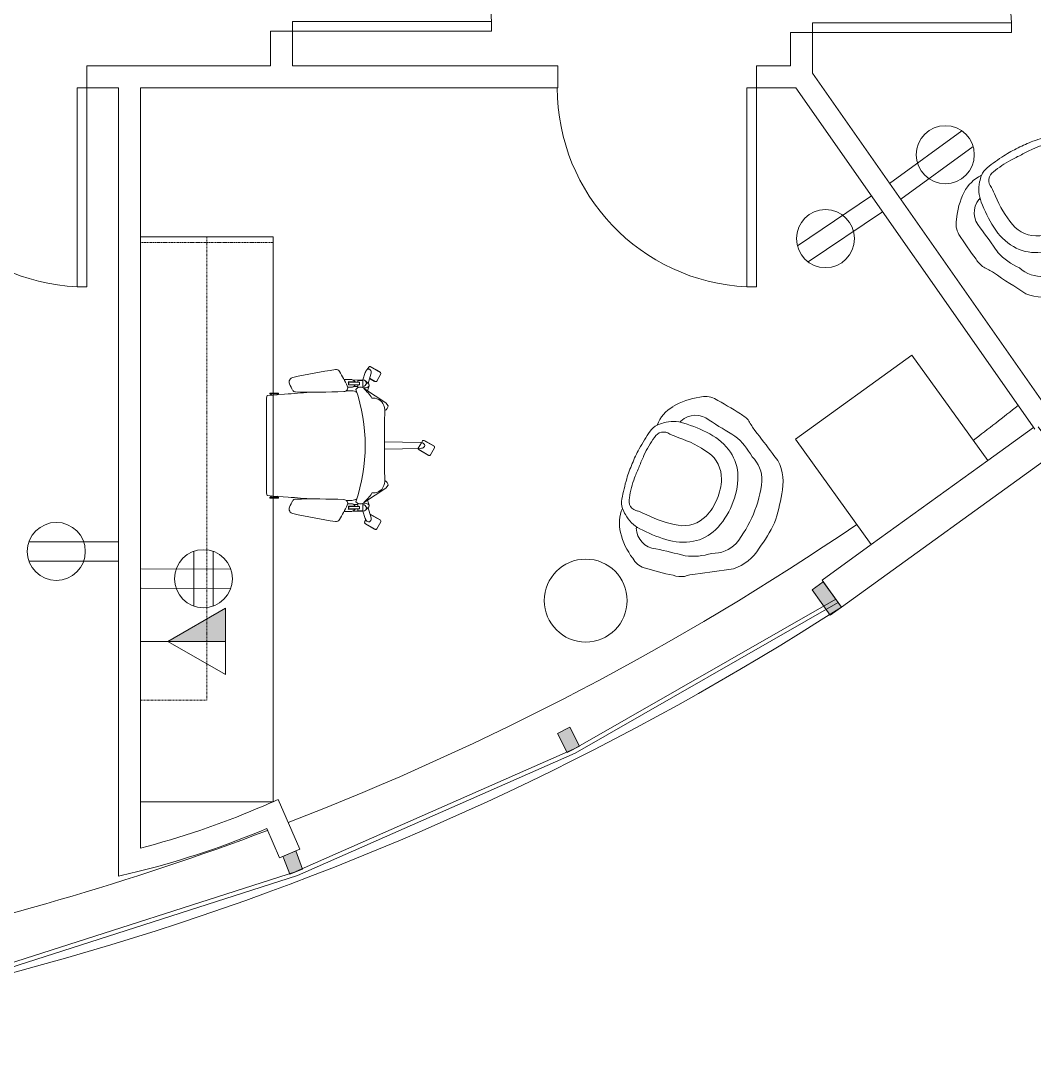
# Model space of a CAD drawing. Header units: inches. Extents: x 1 to 3107, y -595 to 378.
# Drawn here: x 1876 to 2059.5, y -594.2 to -405 of the extents above; entities that cross this region are included whole.
import ezdxf

# ---------------------------------------------------------------- set-up
doc = ezdxf.new("R2010")
doc.units = ezdxf.units.IN
doc.header["$MEASUREMENT"] = 0
doc.linetypes.add('Demolished 3_16_', pattern=[0.28125, 0.1875, -0.09375])
doc.linetypes.add('Overhead', pattern=[0.15625, 0.09375, -0.0625])
for name, color, linetype, lineweight in [('A-ANNO-NOTE', 131, 'Continuous', 20), ('A-DETL-DEMO', 6, 'Demolished 3_16_', 9), ('A-DOOR', 31, 'Continuous', 13), ('A-EXIST-GLAZ', 250, 'Continuous', 9), ('A-WALL', 113, 'Continuous', 50), ('EXTWINDOWS', 250, 'Continuous', 9), ('I-FURN', 30, 'Continuous', 13), ('new block- skin dc_dwg', 8, 'Continuous', 9), ('Q-CASE', 31, 'Continuous', 13), ('S-EXIST-COLS', 250, 'Continuous', 9)]:
    doc.layers.add(name, color=color, linetype=linetype, lineweight=lineweight)

# ---------------------------------------------------------------- blocks, each defined once
blk = doc.blocks.new('new block- skin dc_dwg-1925045-New Construction - Tel_Data_Elec Plan')
at = {"layer": 'EXTWINDOWS'}
for points in [[(2558.28, 837.25), (2554.99, 841.81), (2557.02, 843.27), (2560.31, 838.71)], [(2510.64, 812.39), (2512.87, 813.52), (2511.11, 816.98), (2508.88, 815.84)], [(2460.4, 790.4), (2462.73, 791.29), (2461.48, 794.58), (2459.18, 793.58), (2459.28, 793.31)]]:
    blk.add_hatch(color=256, dxfattribs=at).paths.add_polyline_path(points, flags=0)
at = {"layer": 'A-EXIST-GLAZ'}
for p, q in [((2511.72, 812.94), (2559.28, 840.13)), ((2461.53, 790.83), (2511.79, 812.97)), ((2409.3, 774.09), (2461.6, 790.86))]:
    blk.add_line(p, q, dxfattribs=at)
at = {"layer": 'A-EXIST-GLAZ', "flags": 128}
blk.add_lwpolyline([(2301.18, 756.64), (2355.77, 762.17), (2409.53, 773.38), (2461.83, 790.15), (2512.09, 812.28), (2559.72, 839.52)], dxfattribs=at)
at = {"layer": 'A-WALL', "color": 250, "lineweight": 9}
blk.add_line((2595.1, 871.2), (2586.81, 865.22), dxfattribs=at)
at = {"layer": 'A-WALL', "color": 250, "lineweight": 9, "flags": 128}
blk.add_lwpolyline([(2565.72, 850.01), (2556.8, 843.58), (2560.31, 838.71), (2599.24, 866.79), (2595.96, 871.34)], dxfattribs=at)
at = {"layer": 'A-WALL', "color": 250, "lineweight": 9}
for centre, radius, start, end in [((2273.69, 1275.15), 511.34, 307.3875, 308.5418), ((2276.81, 1274.76), 509.19, 291.1014, 304.2089), ((2275.59, 1281.11), 526.1, 272.7872, 302.7642), ((2275.59, 1281.11), 526.1, 272.7872, 302.7642), ((2276.81, 1274.76), 509.19, 272.7425, 290.6507)]:
    blk.add_arc(centre, radius, start, end, dxfattribs=at)
at = {"layer": 'EXTWINDOWS'}
for p, q in [((2554.99, 841.81), (2557.02, 843.27)), ((2557.02, 843.27), (2560.31, 838.71)), ((2558.28, 837.25), (2554.99, 841.81)), ((2560.31, 838.71), (2558.28, 837.25)), ((2511.11, 816.98), (2508.88, 815.84)), ((2508.88, 815.84), (2510.64, 812.39)), ((2512.87, 813.52), (2511.11, 816.98)), ((2510.64, 812.39), (2512.87, 813.52)), ((2461.48, 794.58), (2459.18, 793.58)), ((2462.73, 791.29), (2461.48, 794.58)), ((2459.18, 793.58), (2459.28, 793.31)), ((2459.28, 793.31), (2460.4, 790.4)), ((2460.4, 790.4), (2462.73, 791.29))]:
    blk.add_line(p, q, dxfattribs=at)
at = {"layer": 'S-EXIST-COLS', "flags": 128}
blk.add_lwpolyline([(2551.97, 869.08), (2565.72, 850.01), (2586.81, 865.22), (2573.05, 884.29)], close=True, dxfattribs=at)
blk = doc.blocks.new('Upper Cabinet - Standard Upper Cabinet-2120521-New Construction - Tel_Data_Elec Plan')
at = {"layer": 'Q-CASE'}
blk.add_line((36.57, 0), (-47.26, 0), dxfattribs=at)
at = {"layer": 'Q-CASE', "linetype": 'Overhead', "lineweight": 9}
for p, q in [((-47.26, 0), (-47.26, -12)), ((36.57, -12), (36.57, 0)), ((-47.26, -12), (36.57, -12))]:
    blk.add_line(p, q, dxfattribs=at)
blk = doc.blocks.new('Counter Top _No Backsplash_ - Standard Counter Top-2106647-New Construction - Tel_Data_Elec Plan')
at = {"layer": 'Q-CASE'}
for p, q in [((-28.84, 0), (-47.26, 0)), ((54.99, 0), (-28.84, 0)), ((-47.26, 0), (-47.26, -23.96)), ((54.99, 0), (54.99, -12)), ((54.99, -12), (54.99, -24)), ((-47.25, -24), (54.99, -24))]:
    blk.add_line(p, q, dxfattribs=at)
blk = doc.blocks.new('Chairs - Task Chair-V19-New Construction - Tel_Data_Elec Plan')
at = {"layer": 'I-FURN', "lineweight": 9}
for p, q in [((0.14, 12.46), (-0.91, 10.63)), ((0.06, 12.4), (-0.9, 10.73)), ((0.1, 12.38), (0.06, 12.4)), ((1.71, 11.79), (0.42, 12.53)), ((0.72, 9.68), (1.78, 11.52)), ((0.8, 9.74), (1.77, 11.41)), ((1.77, 11.41), (1.73, 11.43)), ((-0.9, 10.73), (-0.87, 10.71)), ((-0.84, 10.35), (-0.51, 10.16)), ((-0.66, 3.46), (-0.52, 10)), ((-0.51, 10.16), (0.45, 9.61)), ((0.66, 3.46), (0.52, 10)), ((0.77, 9.76), (0.8, 9.74)), ((-7.71, 3.75), (-7.19, 4.17)), ((7.71, 3.75), (7.19, 4.17)), ((-13.23, 2.75), (-14.29, 0.91)), ((-13.31, 2.68), (-14.27, 1.01)), ((-13.27, 2.66), (-13.31, 2.68)), ((-11.66, 2.08), (-12.95, 2.82)), ((-10.26, -0.13), (-7.71, 3.75)), ((10.26, -0.13), (7.71, 3.75)), ((13.52, 2.75), (12.46, 0.91)), ((13.43, 2.68), (12.47, 1.01)), ((13.47, 2.66), (13.43, 2.68)), ((15.08, 2.08), (13.79, 2.82)), ((-14.27, 1.01), (-14.24, 0.99)), ((-14.21, 0.64), (-13.75, 0.37)), ((-11.87, -0.46), (-13.23, 0.01)), ((-11.25, 0.5), (-12.91, 1)), ((-12.18, 0.78), (-11.59, 1.8)), ((-12.14, 0.77), (-11.6, 1.7)), ((-11.1, 0.66), (-11.7, 0.04)), ((-11.6, 1.7), (-11.64, 1.72)), ((-9.9, 0.41), (-10.82, 0.7)), ((9.9, 0.41), (10.82, 0.7)), ((11.1, 0.66), (11.7, 0.04)), ((11.25, 0.5), (12.91, 1)), ((11.87, -0.46), (13.23, 0.01)), ((12.47, 1.01), (12.5, 0.99)), ((13.45, 0.11), (13.82, -0.11)), ((14.09, -0.03), (15.15, 1.8)), ((14.14, 0.05), (14.18, 0.03)), ((14.18, 0.03), (15.14, 1.7)), ((15.14, 1.7), (15.11, 1.72)), ((-11.85, -2.19), (-11.87, -0.38)), ((-11.79, -0.41), (-11.8, -1.34)), ((-11.8, -1.34), (-11.46, -1.34)), ((-10.5, -0.41), (-11.79, -0.41)), ((-11.51, -1.83), (-11.5, -3.09)), ((-11.46, -1.07), (-11.46, -3.04)), ((-11.01, -1.07), (-11.46, -1.07)), ((-11.01, -3.01), (-11.01, -1.07)), ((-11.01, -1.35), (-10.47, -1.36)), ((-10.98, -1.81), (-11, -3.05)), ((-10.67, -2.11), (-10.69, -1.35)), ((-10.28, -0.18), (-10.26, -0.13)), ((10.28, -0.18), (10.26, -0.13)), ((11.01, -1.35), (10.47, -1.36)), ((10.5, -0.41), (11.79, -0.41)), ((10.67, -2.11), (10.69, -1.35)), ((10.98, -1.81), (11, -3.05)), ((11.01, -1.07), (11.46, -1.07)), ((11.01, -3.01), (11.01, -1.07)), ((11.46, -1.07), (11.46, -3.04)), ((11.8, -1.34), (11.46, -1.34)), ((11.51, -1.83), (11.5, -3.09)), ((11.79, -0.41), (11.8, -1.34)), ((11.85, -2.19), (11.87, -0.38)), ((-11.94, -2.68), (-11.93, -3.82)), ((-10.57, -2.34), (-10.55, -2.67)), ((-10.55, -2.67), (-10.56, -3.18)), ((-9.92, -2.44), (-9.93, -3.44)), ((9.92, -2.44), (9.93, -3.44)), ((10.57, -2.34), (10.55, -2.67)), ((10.55, -2.67), (10.56, -3.18)), ((11.94, -2.68), (11.93, -3.82)), ((-9.14, -16.7), (-9.34, -13.95)), ((9.34, -13.95), (9.14, -16.7)), ((-9.5, -15.71), (-9.34, -15.71)), ((-9.5, -16.7), (-9.5, -15.71)), ((-9.5, -17.28), (-9.5, -16.7)), ((-9.34, -15.71), (-9.34, -16.7)), ((-9.34, -16.7), (-9.34, -17.28)), ((-9.07, -17.74), (-9.14, -16.7)), ((9.14, -16.7), (9.07, -17.74)), ((9.34, -15.71), (9.34, -16.7)), ((9.5, -15.71), (9.34, -15.71)), ((9.34, -16.7), (9.34, -17.28)), ((9.5, -16.7), (9.5, -15.71)), ((9.5, -17.28), (9.5, -16.7)), ((-9.34, -17.28), (-9.5, -17.28)), ((-8.61, -17.87), (-9.07, -17.74)), ((8.61, -17.87), (-8.61, -17.87)), ((9.07, -17.74), (8.61, -17.87)), ((9.34, -17.28), (9.5, -17.28))]:
    blk.add_line(p, q, dxfattribs=at)
for centre, radius, start, end in [((0.32, 12.36), 0.2, 59.8643, 150), ((1.61, 11.62), 0.2, 330, 60), ((-0.74, 10.53), 0.2, 150, 240.1357), ((1.01, 9.97), 1.53, 164.4505, 178.7927), ((0.1, 10.22), 0.583, 134.254, 164.4505), ((0, 10.32), 0.445, 45.7229, 134.2771), ((-0.1, 10.22), 0.583, 15.5495, 45.746), ((0.55, 9.78), 0.2, 240.1393, 264.765), ((-1.01, 9.97), 1.53, 1.2073, 15.5495), ((0.55, 9.78), 0.2, 264.765, 330.1534), ((-7.35, 3.06), 1.12, 25.6219, 82.0752), ((7.35, 3.06), 1.12, 97.9248, 154.3781), ((-13.05, 2.65), 0.2, 60, 150), ((-11.76, 1.9), 0.2, 330, 60.1121), ((-6.32, 1.36), 2.29, 134.5977, 169.3918), ((-6.2, 0.69), 2.87, 95.705, 127.0086), ((0, 248.58), 245.12, 268.4848, 271.5152), ((6.2, 0.69), 2.87, 52.9914, 84.295), ((6.32, 1.36), 2.29, 10.6082, 45.4023), ((13.69, 2.65), 0.2, 60, 150), ((14.98, 1.9), 0.2, 330, 60.168), ((-14.11, 0.81), 0.2, 149.7906, 240), ((-13.37, 0.61), 0.445, 117.8208, 206.0638), ((-13.25, 0.67), 0.583, 206.0911, 236.5503), ((-13.31, 0.49), 0.583, 87.4248, 117.8208), ((-12.73, 1.46), 1.53, 236.4886, 250.7927), ((-13.35, -0.46), 1.53, 73.2073, 87.502), ((-11.28, -0.37), 0.593, 84.0219, 180.9117), ((-11.36, -0.43), 0.657, 1.3207, 77.9642), ((-10.91, 0.39), 0.323, 29.6621, 124.4716), ((-11.38, 0), 0.922, 9.6607, 36.4682), ((-11.69, -0.08), 1.25, 346.3769, 10.9189), ((-13.77, 4.39), 5.75, 305.3709, 317.4948), ((0, -31.42), 31.42, 71.1164, 108.8836), ((-5.74, -3.53), 5.54, 121.0187, 133.18), ((-23.82, 2.16), 15.26, 356.4473, 358.5687), ((23.82, 2.16), 15.26, 181.4313, 183.5527), ((5.74, -3.53), 5.54, 46.82, 58.9813), ((13.77, 4.39), 5.75, 222.5052, 234.6291), ((11.69, -0.08), 1.25, 169.0811, 193.6231), ((11.38, 0), 0.922, 143.5318, 170.3393), ((10.91, 0.39), 0.323, 55.5284, 150.3379), ((11.36, -0.43), 0.657, 102.0358, 178.6793), ((11.28, -0.37), 0.593, 359.0883, 95.9781), ((12.63, 0.81), 0.2, 150.1295, 164.8673), ((13.35, -0.46), 1.53, 92.498, 106.7927), ((12.73, 1.46), 1.53, 289.2073, 303.5876), ((13.31, 0.49), 0.583, 62.1792, 92.5752), ((13.25, 0.67), 0.583, 303.6493, 333.9089), ((13.37, 0.61), 0.445, 333.9362, 62.1792), ((-11.06, -2.6), 0.887, 120.1857, 184.8367), ((-11.49, -2.63), 0.971, 17.6225, 57.9495), ((-9.55, -0.85), 1.04, 148.1398, 233.8639), ((-8.09, -2.53), 1.84, 146.599, 177.2887), ((8.09, -2.53), 1.84, 2.7113, 33.401), ((9.55, -0.85), 1.04, 306.1361, 31.8602), ((11.49, -2.63), 0.971, 122.0505, 162.3775), ((11.06, -2.6), 0.887, 355.1633, 59.8143), ((13.92, 0.07), 0.2, 240.112, 330), ((1.3, -28.7), 28.17, 115.3981, 121.4503), ((-11.2, -3.54), 0.533, 66.9672, 123.7509), ((-11.2, -3.47), 0.5, 67.0573, 121.4674), ((-10.48, -3.89), 0.711, 2.0473, 115.4842), ((10.48, -3.89), 0.711, 64.5158, 177.9527), ((-1.3, -28.7), 28.17, 58.5433, 64.6019), ((11.2, -3.54), 0.533, 56.2491, 113.0328), ((11.2, -3.47), 0.5, 58.5326, 112.9427), ((-13.01, -5.3), 0.749, 121.3338, 189.0231), ((160.08, 23.12), 176.17, 189.3216, 191.8593), ((-165.25, -9.42), 155.58, 358.8191, 2.0473), ((165.25, -9.42), 155.58, 177.9527, 181.1809), ((-160.08, 23.12), 176.17, 348.1379, 350.6784), ((13.01, -5.3), 0.749, 350.9769, 58.4268), ((255.74, 8.01), 265.99, 183.7702, 184.7367), ((-255.74, 8.01), 265.99, 355.2633, 356.2298), ((-11.48, -12.92), 0.859, 191.5789, 292.8427), ((-15.08, -4.35), 10.15, 292.7913, 299.9233), ((-10.32, -12.61), 0.615, 299.9233, 358.8191), ((10.32, -12.61), 0.615, 181.1809, 240.0767), ((15.08, -4.35), 10.15, 240.0767, 247.2087), ((11.48, -12.92), 0.859, 247.1573, 347.8576), ((-8.78, -15.53), 0.589, 197.5488, 225.5119), ((-8.78, -17.46), 0.589, 125.1062, 162.4512), ((8.78, -17.46), 0.589, 17.5488, 54.8938), ((8.78, -15.53), 0.589, 314.4881, 342.4512)]:
    blk.add_arc(centre, radius, start, end, dxfattribs=at)
blk = doc.blocks.new('Steelcase Coalesse - SW_1 - Seating - Collaborative Lounge Swivel Return - Lowback - Lowback-1942998-New Construction - Tel_Data_Elec Plan')
at = {"layer": 'I-FURN', "lineweight": 9}
for p, q in [((-10.5, 5.17), (-10.29, 5.08)), ((10.5, 5.17), (10.29, 5.08))]:
    blk.add_line(p, q, dxfattribs=at)
for centre, radius, start, end in [((-4, 18.44), 8.75, 98.694, 139.306), ((1.72, -1.17), 29.13, 93.3894, 103.9985), ((-1.72, -1.17), 29.13, 76.0015, 86.6106), ((4, 18.44), 8.75, 41.7765, 81.306), ((232.79, -121.75), 283.77, 149.387, 150.447), ((-120.16, 85.74), 125.65, 329.917, 330.6468), ((-4.08, 17.52), 5.75, 110.649, 159.351), ((-0.09, 2.25), 21.51, 89.7536, 106.2464), ((0.09, 2.25), 21.51, 73.7536, 90.2464), ((4.08, 17.52), 5.75, 20.649, 69.351), ((-232.79, -121.75), 283.77, 29.553, 30.969), ((0, 11.76), 12.26, 140.5597, 163.4403), ((-0.22, 6.58), 12.96, 89.0275, 112.9725), ((0.22, 6.58), 12.96, 67.0275, 90.9725), ((0, 11.76), 12.26, 16.5597, 39.4403), ((-23.38, 23.5), 10.71, 319.553, 330.447), ((-2.28, 11.44), 7.68, 112.9725, 147.0275), ((2.28, 11.44), 7.68, 32.9725, 67.0275), ((23.38, 23.5), 10.71, 209.553, 220.447), ((-11.2, 14.26), 4.63, 150.393, 175.607), ((-136.59, 32.26), 126, 349.757, 352.243), ((-0.04, 9.99), 10.35, 147.0275, 174.9725), ((-1.56, 10.66), 5.71, 111.1463, 166.8537), ((-0.19, 7.13), 9.51, 88.8537, 111.1463), ((0.19, 7.13), 9.51, 68.8537, 91.1463), ((1.56, 10.66), 5.71, 13.1463, 68.8537), ((0.04, 9.99), 10.35, 5.0275, 32.9725), ((136.59, 32.26), 126, 187.757, 190.243), ((11.2, 14.26), 4.63, 4.393, 29.607), ((42.17, 3.72), 59, 169.354, 174.646), ((-42.17, 3.72), 59, 5.354, 10.646), ((11.26, 7.67), 18.87, 166.8537, 185.1463), ((-11.26, 7.67), 18.87, 354.8537, 13.1463), ((-8.9, 8.7), 3.88, 162.6754, 245.6032), ((18.68, 8.34), 29.15, 174.9725, 185.0275), ((-18.68, 8.34), 29.15, 354.9725, 5.0275), ((8.9, 8.7), 3.88, 294.3968, 17.3246), ((-13.07, 8.89), 3.52, 174.646, 219.354), ((13.07, 8.89), 3.52, 320.646, 5.354), ((-4.28, 13.55), 13.42, 210.8972, 233.1028), ((-4.14, 6.33), 6.24, 185.0275, 218.9725), ((14.34, 5.1), 21.89, 177.7083, 182.2917), ((-14.34, 5.1), 21.89, 357.7083, 2.2917), ((4.14, 6.33), 6.24, 321.0275, 354.9725), ((4.28, 13.55), 13.42, 306.8972, 329.1028), ((-5.76, 3.74), 1.84, 164.582, 265.418), ((5.76, 3.74), 1.84, 274.582, 15.418), ((-8.28, 8.22), 6.75, 233.1028, 270.8972), ((5.71, 14.3), 18.91, 218.9725, 222.7365), ((-1.67, 18.62), 17.25, 255.759, 268.241), ((1.67, 18.62), 17.25, 271.759, 284.241), ((8.28, 8.22), 6.75, 269.1028, 306.8972), ((-5.71, 14.3), 18.91, 317.2635, 321.0275), ((-5.92, 4.14), 3.49, 229.8197, 258.1803), ((1.17, 38.02), 38.11, 258.1803, 263.8197), ((-0.43, 23.29), 23.3, 263.8197, 271.0471), ((-1.1, 37.15), 35.79, 268.241, 271.759), ((1.1, 37.15), 35.79, 268.241, 271.759), ((0.43, 23.29), 23.3, 268.9529, 276.1803), ((-1.17, 38.02), 38.11, 276.1803, 281.8197), ((5.92, 4.14), 3.49, 281.8197, 310.1803)]:
    blk.add_arc(centre, radius, start, end, dxfattribs=at)
blk = doc.blocks.new('Table - Circle - Adjustable Size - Table - Circle - Adjustable Size-1957210-New Construction - Tel_Data_Elec Plan')
at = {"layer": 'I-FURN', "lineweight": 9}
blk.add_circle((0, 0), 7.5, dxfattribs=at)
blk = doc.blocks.new('Single-Flush - 36_ x 84_-1509972-New Construction - Tel_Data_Elec Plan')
at = {"layer": 'A-DOOR', "color": 7, "lineweight": 20}
for p, q in [((16.25, -2), (16.25, -38.02)), ((18, -2), (16.25, -2)), ((18, -2), (18, -38.02)), ((18, -38.02), (16.25, -38.02))]:
    blk.add_line(p, q, dxfattribs=at)
at = {"layer": 'A-DOOR', "lineweight": 9}
blk.add_arc((18, -2), 36.07, 180, 267.2188, dxfattribs=at)
blk = doc.blocks.new('Single-Flush - 36_ x 84_-1510128-New Construction - Tel_Data_Elec Plan')
at = {"layer": 'A-DOOR', "color": 7, "lineweight": 20}
for p, q in [((16.25, 2), (16.25, 38.02)), ((18, 38.02), (16.25, 38.02)), ((18, 2), (18, 38.02)), ((18, 2), (16.25, 2))]:
    blk.add_line(p, q, dxfattribs=at)
at = {"layer": 'A-DOOR', "lineweight": 9}
blk.add_arc((18, 2), 36.07, 92.7812, 180, dxfattribs=at)

msp = doc.modelspace()

# ---------------------------------------------------------------- hatches: boundary and pattern name
at = {"layer": 'A-ANNO-NOTE', "lineweight": 9}
msp.add_hatch(color=256, dxfattribs=at).paths.add_polyline_path([(1902.58, -517.29), (1913.04, -517.29), (1913.04, -511.29)], flags=0)

# ---------------------------------------------------------------- linework, layer by layer
at = {"layer": 'A-ANNO-NOTE'}
for p, q in [((2033.28, -434.4), (2046.39, -424.88)), ((2035.33, -437.22), (2048.44, -427.7)), ((2030.06, -436.66), (2016.63, -445.72)), ((2032.01, -439.54), (2018.58, -448.61)), ((1893.66, -499.26), (1877.46, -499.26)), ((1907.3, -510.89), (1907.31, -500.98)), ((1910.79, -510.89), (1910.8, -500.99)), ((1893.66, -502.75), (1877.46, -502.75)), ((1897.81, -504.18), (1914, -504.2)), ((1897.8, -507.67), (1914, -507.69)), ((1902.58, -517.29), (1913.04, -511.29)), ((1902.58, -517.29), (1913.04, -511.29)), ((1913.04, -511.29), (1913.04, -517.29)), ((1913.04, -511.29), (1913.04, -523.29)), ((1897.66, -517.29), (1913.04, -517.29)), ((1913.04, -517.29), (1902.58, -517.29)), ((1902.58, -517.29), (1913.04, -523.29))]:
    msp.add_line(p, q, dxfattribs=at)
for centre in [(2043.41, -429.2), (2021.71, -444.39), (1882.41, -501), (1909.05, -505.94)]:
    msp.add_circle(centre, 5.25, dxfattribs=at)
at = {"layer": 'A-DETL-DEMO'}
msp.add_line((1897.66, -445.09), (1921.66, -445.09), dxfattribs=at)
at = {"layer": 'A-WALL', "color": 7, "lineweight": 20}
for p, q in [((1921.21, -406.84), (1921.21, -413.09)), ((1925.21, -406.84), (1921.21, -406.84)), ((1925.21, -413.09), (1925.21, -406.84)), ((2019.36, -407.09), (2015.36, -407.09)), ((2015.36, -407.09), (2015.36, -413.09)), ((2019.36, -414.46), (2019.36, -407.09)), ((1921.21, -413.09), (1887.91, -413.09)), ((1887.91, -413.09), (1887.91, -417.09)), ((1973.21, -413.09), (1925.21, -413.09)), ((1973.21, -417.09), (1973.21, -413.09)), ((2015.36, -413.09), (2009.21, -413.09)), ((2009.21, -413.09), (2009.21, -417.09)), ((2062.88, -476.61), (2019.36, -414.46)), ((1887.91, -417.09), (1893.66, -417.09)), ((1893.66, -417.09), (1893.66, -559.8)), ((1897.66, -417.09), (1973.21, -417.09)), ((1897.66, -554.71), (1897.66, -417.09)), ((2009.21, -417.09), (2016.32, -417.09)), ((2016.32, -417.09), (2059.6, -478.9)), ((1926.52, -554.88), (1922.6, -545.9)), ((1920.53, -551.17), (1922.85, -556.48)), ((1922.85, -556.48), (1926.52, -554.88))]:
    msp.add_line(p, q, dxfattribs=at)
for radius, start, end in [(155.04, 292.8729, 294.3512), (155.04, 284.5653, 292.8729), (159.04, 284.1912, 292.8915), (159.04, 282.7095, 284.1912)]:
    msp.add_arc((1858.67, -404.65), radius, start, end, dxfattribs=at)

# ---------------------------------------------------------------- block references
at = {"layer": 'A-DOOR'}
for p, rotation in [((1923.21, -388.84), 270), ((2017.36, -389.09), 269.9999999999999)]:
    msp.add_blockref('Single-Flush - 36_ x 84_-1510128-New Construction - Tel_Data_Elec Plan', p, dxfattribs=dict(at, rotation=rotation))
for p in [(1869.91, -415.09), (1991.21, -415.09)]:
    msp.add_blockref('Single-Flush - 36_ x 84_-1509972-New Construction - Tel_Data_Elec Plan', p, dxfattribs=at)
at = {"layer": 'I-FURN', "lineweight": 9}
for name, p, rotation in [('Steelcase Coalesse - SW_1 - Seating - Collaborative Lounge Swivel Return - Lowback - Lowback-1942998-New Construction - Tel_Data_Elec Plan', (2056.6, -427.97), 206.5041553036669), ('Chairs - Task Chair-V19-New Construction - Tel_Data_Elec Plan', (1938.36, -481.84), 269.9999999155805), ('Steelcase Coalesse - SW_1 - Seating - Collaborative Lounge Swivel Return - Lowback - Lowback-1942998-New Construction - Tel_Data_Elec Plan', (1986.72, -485.11), 247.3960321274388), ('Table - Circle - Adjustable Size - Table - Circle - Adjustable Size-1957210-New Construction - Tel_Data_Elec Plan', (1978.29, -509.9), 31.99999999999997)]:
    msp.add_blockref(name, p, dxfattribs=dict(at, rotation=rotation))
at = {"layer": 'new block- skin dc_dwg', "color": 250}
msp.add_blockref('new block- skin dc_dwg-1925045-New Construction - Tel_Data_Elec Plan', (-535.72, -1349.79), dxfattribs=at)
at = {"layer": 'Q-CASE', "rotation": 90.00000000000001}
for name, p in [('Upper Cabinet - Standard Upper Cabinet-2120521-New Construction - Tel_Data_Elec Plan', (1897.66, -480.65)), ('Counter Top _No Backsplash_ - Standard Counter Top-2106647-New Construction - Tel_Data_Elec Plan', (1897.66, -499.08))]:
    msp.add_blockref(name, p, dxfattribs=at)

doc.saveas('drawing.dxf')
